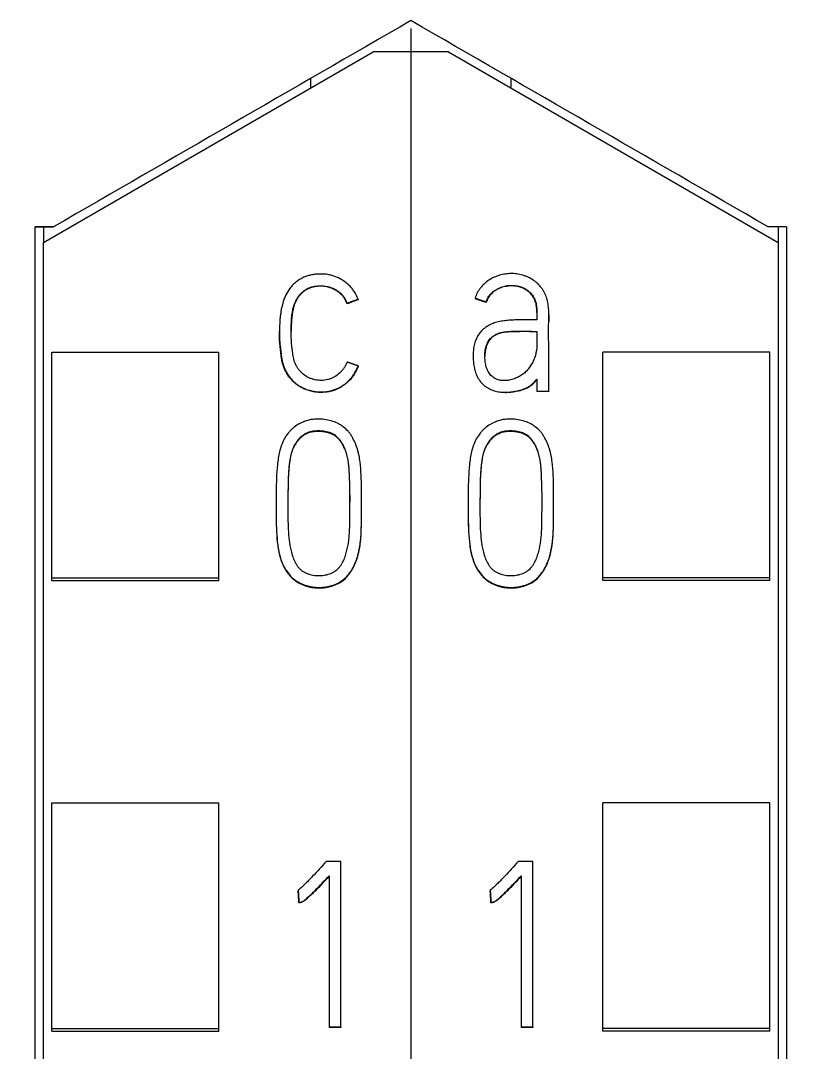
# Model space of a CAD drawing. Header units: millimetres. Extents: x 1359 to 3577, y 1333 to 3557.
# Drawn here: x 2710.9 to 2720.27, y 3029.26 to 3041.61 of the extents above; entities that cross this region are included whole.
import ezdxf

# ---------------------------------------------------------------- set-up
doc = ezdxf.new("R2010")
doc.units = ezdxf.units.MM
doc.layers.add('000-PI-Oprema', color=30, linetype='Continuous', lineweight=5)
doc.layers.add('002-PI-Kabelska kanalica', color=150, linetype='Continuous')
doc.styles.get("Standard").update_dxf_attribs({"font": 'arial.ttf'})
doc.dimstyles.new('ISO-25', dxfattribs={"dimtxt": 2.5, "dimasz": 2.5, "dimexe": 1.25, "dimexo": 0.625, "dimtad": 1, "dimtxsty": 'Standard', "dimcen": 2.5, "dimadec": 0, "dimazin": 0, "dimtfac": 1, "dimtmove": 0, "dimatfit": 3, "dimfxl": 1, "dimarcsym": 0})

# ---------------------------------------------------------------- blocks, each defined once
blk = doc.blocks.new('S7-1500 DI HF - 6ES7521-1BL00-0AB0')
at = {"layer": '000-PI-Oprema', "color": 0, "linetype": 'ByBlock', "lineweight": 0}
for p, q in [((0, 134.961), (0, 134.681)), ((34.8, 134.961), (34.8, 134.681)), ((0, 134.681), (0, 21.262)), ((0.45, 134.681), (0, 134.681)), ((0.45, 134.681), (4.4, 132.4)), ((30.4, 132.4), (34.35, 134.681)), ((34.8, 134.681), (34.35, 134.681)), ((34.8, 134.681), (34.8, 21.262)), ((1.2, 134.248), (1.2, 134.365)), ((33.6, 134.248), (33.6, 134.365)), ((4.5, 132.586), (4.278, 132.586)), ((4.5, 132.586), (4.278, 132.586)), ((4.4, 132.586), (4.4, 132.4)), ((30.3, 132.586), (30.522, 132.586)), ((30.522, 132.586), (30.3, 132.586)), ((30.4, 132.586), (30.4, 132.4)), ((4.4, 132.4), (4.4, 23.585)), ((30.4, 23.585), (30.4, 132.4)), ((0.768, 131.731), (0.768, 131.725)), ((0.901, 131.687), (0.901, 131.68)), ((34.037, 131.67), (34.037, 131.664)), ((34.168, 131.72), (34.168, 131.714)), ((1.652, 131.53), (1.652, 131.536)), ((1.508, 131.331), (1.508, 131.193)), ((33.227, 131.341), (33.227, 131.335)), ((0.745, 131.041), (0.745, 131.035)), ((2.3, 128.383), (2.3, 131.086)), ((4.3, 131.086), (2.3, 131.086)), ((4.3, 128.383), (4.3, 131.086)), ((30.5, 128.383), (30.5, 131.086)), ((30.5, 131.086), (32.5, 131.086)), ((32.5, 128.383), (32.5, 131.086)), ((34.168, 130.92), (34.168, 130.913)), ((1.508, 130.762), (1.508, 130.619)), ((1.508, 130.619), (1.508, 130.613)), ((1.508, 130.619), (1.65, 130.619)), ((1.65, 130.613), (1.508, 130.613)), ((1.65, 130.619), (1.65, 130.613)), ((0.685, 129.287), (0.685, 129.281)), ((33.185, 129.287), (33.185, 129.281)), ((1.709, 129.239), (1.709, 129.245)), ((34.209, 129.239), (34.209, 129.245)), ((2.3, 128.349), (2.3, 128.383)), ((4.3, 128.383), (2.3, 128.383)), ((4.3, 128.349), (2.3, 128.349)), ((4.3, 128.349), (4.3, 128.383)), ((30.5, 128.349), (30.5, 128.383)), ((30.5, 128.383), (32.5, 128.383)), ((30.5, 128.349), (32.5, 128.349)), ((32.5, 128.349), (32.5, 128.383)), ((2.3, 122.981), (2.3, 125.684)), ((4.3, 125.684), (2.3, 125.684)), ((4.3, 122.981), (4.3, 125.684)), ((30.5, 122.981), (30.5, 125.684)), ((30.5, 125.684), (32.5, 125.684)), ((32.5, 122.981), (32.5, 125.684)), ((1.461, 124.984), (1.286, 124.984)), ((1.461, 123.002), (1.461, 124.984)), ((33.961, 124.984), (33.786, 124.984)), ((33.961, 123.002), (33.961, 124.984)), ((1.322, 124.813), (1.322, 123.002)), ((33.822, 124.813), (33.822, 123.002)), ((0.95, 124.639), (0.95, 124.633)), ((33.45, 124.639), (33.45, 124.633)), ((0.959, 124.493), (0.959, 124.486)), ((33.459, 124.493), (33.459, 124.486)), ((1.322, 123.002), (1.461, 123.002)), ((1.322, 123.002), (1.322, 122.996)), ((1.461, 122.996), (1.322, 122.996)), ((1.461, 123.002), (1.461, 122.996)), ((33.822, 123.002), (33.961, 123.002)), ((33.822, 123.002), (33.822, 122.996)), ((33.961, 122.996), (33.822, 122.996)), ((33.961, 123.002), (33.961, 122.996)), ((2.3, 122.949), (2.3, 122.981)), ((4.3, 122.981), (2.3, 122.981)), ((4.3, 122.949), (2.3, 122.949)), ((4.3, 122.949), (4.3, 122.981)), ((30.5, 122.949), (30.5, 122.981)), ((30.5, 122.981), (32.5, 122.981)), ((30.5, 122.949), (32.5, 122.949)), ((32.5, 122.949), (32.5, 122.981))]:
    blk.add_line(p, q, dxfattribs=at)
for points in [[(4.278, 132.586), (2.852, 133.409), (1.426, 134.232), (0, 135.056)], [(34.8, 135.056), (33.374, 134.232), (31.948, 133.409), (30.522, 132.586)], [(1.652, 131.53), (1.652, 131.503), (1.651, 131.476), (1.65, 131.45)]]:
    blk.add_open_spline(points, degree=3, dxfattribs=at)
for points, knots in [([(4.5, 132.586), (4.5, 129.542), (4.5, 119.972), (4.5, 105.802), (4.5, 91.235), (4.5, 77.025), (4.5, 62.731), (4.5, 47.245), (4.5, 34.605), (4.5, 26.64), (4.5, 23.299)], [0, 0, 0, 0, 0.083934, 0.263736, 0.389889, 0.484142, 0.653794, 0.78188, 0.908517, 1, 1, 1, 1]), ([(30.3, 23.299), (30.3, 26.64), (30.3, 34.605), (30.3, 47.245), (30.3, 62.731), (30.3, 77.025), (30.3, 91.235), (30.3, 105.802), (30.3, 119.972), (30.3, 129.542), (30.3, 132.586)], [0, 0, 0, 0, 0.091483, 0.21812, 0.346206, 0.515858, 0.610111, 0.736264, 0.916066, 1, 1, 1, 1]), ([(1.65, 130.619), (1.65, 130.712), (1.65, 130.804), (1.65, 130.944), (1.65, 130.99), (1.65, 131.083), (1.65, 131.129), (1.65, 131.199), (1.65, 131.222), (1.649, 131.268), (1.649, 131.315), (1.649, 131.361), (1.649, 131.407), (1.65, 131.431), (1.651, 131.5), (1.653, 131.547), (1.649, 131.616), (1.647, 131.639), (1.639, 131.685), (1.634, 131.708), (1.62, 131.752), (1.611, 131.773), (1.596, 131.805), (1.59, 131.815), (1.578, 131.835), (1.571, 131.844), (1.551, 131.872), (1.535, 131.889), (1.51, 131.913), (1.501, 131.921), (1.483, 131.936), (1.473, 131.942), (1.444, 131.962), (1.424, 131.973), (1.392, 131.988), (1.381, 131.992), (1.359, 132), (1.348, 132.004), (1.315, 132.013), (1.292, 132.018), (1.257, 132.023), (1.245, 132.024), (1.222, 132.026), (1.21, 132.026), (1.176, 132.026), (1.152, 132.024), (1.118, 132.019), (1.106, 132.017), (1.083, 132.012), (1.072, 132.009), (1.016, 131.993), (0.974, 131.973), (0.915, 131.934), (0.897, 131.92), (0.863, 131.889), (0.847, 131.872), (0.826, 131.844), (0.819, 131.835), (0.806, 131.815), (0.789, 131.785), (0.775, 131.753), (0.768, 131.731)], [0, 0, 0, 0, 0.125, 0.125, 0.1875, 0.1875, 0.25, 0.25, 0.28125, 0.28125, 0.3125, 0.34375, 0.34375, 0.375, 0.375, 0.4375, 0.4375, 0.46875, 0.46875, 0.5, 0.5, 0.53125, 0.53125, 0.546875, 0.546875, 0.5625, 0.5625, 0.59375, 0.59375, 0.609375, 0.609375, 0.625, 0.625, 0.65625, 0.65625, 0.671875, 0.671875, 0.6875, 0.6875, 0.71875, 0.71875, 0.734375, 0.734375, 0.75, 0.75, 0.78125, 0.78125, 0.796875, 0.796875, 0.8125, 0.8125, 0.875, 0.875, 0.90625, 0.90625, 0.9375, 0.9375, 0.953125, 0.953125, 0.96875, 1, 1, 1, 1]), ([(34.168, 131.72), (34.156, 131.75), (34.141, 131.779), (34.115, 131.82), (34.105, 131.833), (34.09, 131.852), (34.085, 131.858), (34.074, 131.871), (34.068, 131.877), (34.039, 131.905), (34.014, 131.925), (33.973, 131.952), (33.958, 131.96), (33.929, 131.975), (33.914, 131.982), (33.884, 131.993), (33.869, 131.998), (33.837, 132.007), (33.821, 132.011), (33.773, 132.019), (33.74, 132.021), (33.691, 132.02), (33.675, 132.019), (33.642, 132.015), (33.626, 132.013), (33.594, 132.007), (33.579, 132.003), (33.548, 131.993), (33.532, 131.988), (33.502, 131.975), (33.488, 131.967), (33.46, 131.95), (33.446, 131.941), (33.42, 131.922), (33.408, 131.911), (33.39, 131.894), (33.385, 131.888), (33.373, 131.876), (33.368, 131.87), (33.342, 131.839), (33.324, 131.811), (33.302, 131.768), (33.295, 131.753), (33.282, 131.723), (33.277, 131.707), (33.262, 131.661), (33.254, 131.63), (33.245, 131.582), (33.243, 131.566), (33.238, 131.534), (33.236, 131.518), (33.231, 131.469), (33.229, 131.437), (33.228, 131.389), (33.227, 131.373), (33.227, 131.34), (33.227, 131.324), (33.227, 131.292), (33.227, 131.276), (33.227, 131.244), (33.228, 131.228), (33.23, 131.195), (33.232, 131.179), (33.235, 131.147), (33.238, 131.131), (33.242, 131.099), (33.243, 131.083), (33.246, 131.051), (33.248, 131.035), (33.253, 131.003), (33.256, 130.987), (33.263, 130.956), (33.267, 130.94), (33.278, 130.91), (33.284, 130.895), (33.297, 130.866), (33.305, 130.851), (33.322, 130.823), (33.331, 130.81), (33.35, 130.784), (33.36, 130.771), (33.376, 130.753), (33.382, 130.748), (33.393, 130.736), (33.399, 130.731), (33.418, 130.714), (33.43, 130.704), (33.47, 130.677), (33.498, 130.661), (33.543, 130.641), (33.559, 130.636), (33.59, 130.626), (33.605, 130.622), (33.637, 130.615), (33.653, 130.612), (33.677, 130.61), (33.686, 130.609), (33.702, 130.608), (33.71, 130.608), (33.751, 130.607), (33.783, 130.61), (33.823, 130.618), (33.831, 130.619), (33.847, 130.623), (33.855, 130.626), (33.878, 130.633), (33.893, 130.638), (33.938, 130.657), (33.966, 130.673), (34.007, 130.701), (34.02, 130.71), (34.044, 130.732), (34.068, 130.754), (34.089, 130.779), (34.108, 130.804), (34.117, 130.818), (34.143, 130.86), (34.157, 130.889), (34.168, 130.92)], [0, 0, 0, 0, 0.03125, 0.03125, 0.046875, 0.046875, 0.054687, 0.054687, 0.0625, 0.0625, 0.09375, 0.09375, 0.109375, 0.109375, 0.125, 0.125, 0.140625, 0.140625, 0.15625, 0.15625, 0.1875, 0.1875, 0.203125, 0.203125, 0.21875, 0.21875, 0.234375, 0.234375, 0.25, 0.25, 0.265625, 0.265625, 0.28125, 0.28125, 0.296875, 0.296875, 0.304687, 0.304687, 0.3125, 0.3125, 0.34375, 0.34375, 0.359375, 0.359375, 0.375, 0.375, 0.40625, 0.40625, 0.421875, 0.421875, 0.4375, 0.4375, 0.46875, 0.46875, 0.484375, 0.484375, 0.5, 0.5, 0.515625, 0.515625, 0.53125, 0.53125, 0.546875, 0.546875, 0.5625, 0.5625, 0.578125, 0.578125, 0.59375, 0.59375, 0.609375, 0.609375, 0.625, 0.625, 0.640625, 0.640625, 0.65625, 0.65625, 0.671875, 0.671875, 0.6875, 0.6875, 0.695313, 0.695313, 0.703125, 0.703125, 0.71875, 0.71875, 0.75, 0.75, 0.765625, 0.765625, 0.78125, 0.78125, 0.796875, 0.796875, 0.804688, 0.804688, 0.8125, 0.8125, 0.84375, 0.84375, 0.851563, 0.851563, 0.859375, 0.859375, 0.875, 0.875, 0.90625, 0.90625, 0.921875, 0.921875, 0.9375, 0.953125, 0.953125, 0.96875, 0.96875, 1, 1, 1, 1]), ([(0.901, 131.687), (0.907, 131.706), (0.916, 131.725), (0.931, 131.751), (0.937, 131.759), (0.95, 131.776), (0.956, 131.783), (0.978, 131.805), (0.994, 131.818), (1.029, 131.84), (1.047, 131.849), (1.084, 131.865), (1.104, 131.871), (1.144, 131.88), (1.164, 131.883), (1.195, 131.885), (1.205, 131.885), (1.226, 131.884), (1.236, 131.883), (1.267, 131.88), (1.287, 131.876), (1.316, 131.867), (1.325, 131.864), (1.344, 131.856), (1.354, 131.852), (1.381, 131.837), (1.398, 131.826), (1.421, 131.805), (1.428, 131.798), (1.442, 131.783), (1.455, 131.767), (1.466, 131.75), (1.476, 131.732), (1.48, 131.723), (1.492, 131.695), (1.498, 131.675), (1.503, 131.645), (1.505, 131.635), (1.507, 131.614), (1.507, 131.604), (1.508, 131.574), (1.508, 131.553), (1.508, 131.512), (1.508, 131.492), (1.508, 131.471)], [0, 0, 0, 0, 0.0625, 0.0625, 0.09375, 0.09375, 0.125, 0.125, 0.1875, 0.1875, 0.25, 0.25, 0.3125, 0.3125, 0.375, 0.375, 0.40625, 0.40625, 0.4375, 0.4375, 0.5, 0.5, 0.53125, 0.53125, 0.5625, 0.5625, 0.625, 0.625, 0.65625, 0.65625, 0.6875, 0.71875, 0.71875, 0.75, 0.75, 0.8125, 0.8125, 0.84375, 0.84375, 0.875, 0.875, 0.9375, 0.9375, 1, 1, 1, 1]), ([(1.508, 131.558), (1.508, 131.568), (1.508, 131.578), (1.508, 131.598), (1.507, 131.608), (1.505, 131.628), (1.503, 131.638), (1.498, 131.668), (1.492, 131.688), (1.481, 131.716), (1.476, 131.725), (1.466, 131.743), (1.455, 131.761), (1.442, 131.776), (1.429, 131.791), (1.421, 131.799), (1.398, 131.819), (1.382, 131.831), (1.355, 131.845), (1.345, 131.85), (1.326, 131.857), (1.307, 131.864), (1.287, 131.869), (1.267, 131.873), (1.257, 131.875), (1.226, 131.878), (1.205, 131.879), (1.175, 131.877), (1.165, 131.877), (1.144, 131.874), (1.134, 131.872), (1.104, 131.865), (1.085, 131.859), (1.056, 131.847), (1.047, 131.843), (1.029, 131.833), (1.02, 131.828), (0.994, 131.812), (0.978, 131.799), (0.956, 131.777), (0.949, 131.769), (0.937, 131.753), (0.926, 131.736), (0.916, 131.718), (0.908, 131.7), (0.904, 131.69), (0.901, 131.68)], [0, 0, 0, 0, 0.033132, 0.033132, 0.067663, 0.067663, 0.102194, 0.102194, 0.171256, 0.171256, 0.205787, 0.205787, 0.240318, 0.274849, 0.274849, 0.30938, 0.30938, 0.378442, 0.378442, 0.412973, 0.412973, 0.447504, 0.482035, 0.482035, 0.516566, 0.516566, 0.585628, 0.585628, 0.620159, 0.620159, 0.65469, 0.65469, 0.723752, 0.723752, 0.758283, 0.758283, 0.792814, 0.792814, 0.861876, 0.861876, 0.896407, 0.896407, 0.930938, 0.965469, 0.965469, 1, 1, 1, 1]), ([(34.035, 130.966), (34.026, 130.943), (34.016, 130.922), (33.997, 130.891), (33.99, 130.881), (33.974, 130.862), (33.966, 130.853), (33.941, 130.827), (33.922, 130.812), (33.891, 130.792), (33.88, 130.786), (33.859, 130.775), (33.848, 130.77), (33.825, 130.762), (33.814, 130.758), (33.79, 130.752), (33.778, 130.75), (33.742, 130.745), (33.717, 130.745), (33.681, 130.748), (33.669, 130.75), (33.645, 130.755), (33.633, 130.758), (33.61, 130.765), (33.599, 130.769), (33.576, 130.779), (33.565, 130.784), (33.534, 130.802), (33.514, 130.816), (33.487, 130.841), (33.479, 130.85), (33.463, 130.868), (33.455, 130.878), (33.441, 130.898), (33.435, 130.908), (33.423, 130.929), (33.418, 130.94), (33.404, 130.973), (33.397, 130.997), (33.39, 131.032), (33.388, 131.044), (33.385, 131.068), (33.384, 131.08), (33.381, 131.104), (33.38, 131.116), (33.377, 131.141), (33.375, 131.153), (33.372, 131.177), (33.371, 131.189), (33.37, 131.213), (33.369, 131.225), (33.368, 131.249), (33.367, 131.261), (33.366, 131.286), (33.366, 131.298), (33.366, 131.334), (33.366, 131.359), (33.367, 131.407), (33.368, 131.431), (33.371, 131.48), (33.373, 131.504), (33.379, 131.552), (33.383, 131.576), (33.393, 131.624), (33.4, 131.647), (33.414, 131.681), (33.419, 131.692), (33.429, 131.714), (33.441, 131.735), (33.455, 131.755), (33.47, 131.774), (33.478, 131.783), (33.504, 131.809), (33.523, 131.824), (33.549, 131.84), (33.555, 131.843), (33.566, 131.848), (33.571, 131.851), (33.588, 131.858), (33.6, 131.862), (33.623, 131.869), (33.635, 131.871), (33.66, 131.875), (33.672, 131.877), (33.709, 131.88), (33.733, 131.881), (33.769, 131.877), (33.782, 131.875), (33.806, 131.87), (33.818, 131.867), (33.841, 131.859), (33.852, 131.855), (33.875, 131.845), (33.886, 131.84), (33.907, 131.828), (33.918, 131.821), (33.938, 131.807), (33.948, 131.8), (33.966, 131.783), (33.974, 131.775), (33.99, 131.756), (33.998, 131.746), (34.018, 131.715), (34.028, 131.693), (34.037, 131.67)], [0, 0, 0, 0, 0.03125, 0.03125, 0.046875, 0.046875, 0.0625, 0.0625, 0.09375, 0.09375, 0.109375, 0.109375, 0.125, 0.125, 0.140625, 0.140625, 0.15625, 0.15625, 0.1875, 0.1875, 0.203125, 0.203125, 0.21875, 0.21875, 0.234375, 0.234375, 0.25, 0.25, 0.28125, 0.28125, 0.296875, 0.296875, 0.3125, 0.3125, 0.328125, 0.328125, 0.34375, 0.34375, 0.375, 0.375, 0.390625, 0.390625, 0.40625, 0.40625, 0.421875, 0.421875, 0.4375, 0.4375, 0.453125, 0.453125, 0.46875, 0.46875, 0.484375, 0.484375, 0.5, 0.5, 0.53125, 0.53125, 0.5625, 0.5625, 0.59375, 0.59375, 0.625, 0.625, 0.65625, 0.65625, 0.671875, 0.671875, 0.6875, 0.703125, 0.703125, 0.71875, 0.71875, 0.75, 0.75, 0.757812, 0.757812, 0.765625, 0.765625, 0.78125, 0.78125, 0.796875, 0.796875, 0.8125, 0.8125, 0.84375, 0.84375, 0.859375, 0.859375, 0.875, 0.875, 0.890625, 0.890625, 0.90625, 0.90625, 0.921875, 0.921875, 0.9375, 0.9375, 0.953125, 0.953125, 0.96875, 0.96875, 1, 1, 1, 1]), ([(34.037, 131.664), (34.029, 131.687), (34.018, 131.708), (33.998, 131.739), (33.991, 131.749), (33.975, 131.768), (33.967, 131.776), (33.94, 131.801), (33.92, 131.815), (33.877, 131.839), (33.855, 131.848), (33.82, 131.86), (33.808, 131.863), (33.785, 131.869), (33.772, 131.871), (33.748, 131.873), (33.736, 131.874), (33.711, 131.874), (33.699, 131.873), (33.675, 131.871), (33.663, 131.87), (33.638, 131.866), (33.626, 131.863), (33.603, 131.857), (33.591, 131.853), (33.569, 131.844), (33.558, 131.838), (33.526, 131.82), (33.507, 131.805), (33.481, 131.78), (33.472, 131.77), (33.457, 131.752), (33.45, 131.742), (33.437, 131.721), (33.431, 131.711), (33.42, 131.689), (33.415, 131.678), (33.401, 131.644), (33.394, 131.621), (33.383, 131.574), (33.38, 131.55), (33.374, 131.501), (33.372, 131.477), (33.368, 131.429), (33.367, 131.405), (33.366, 131.365), (33.366, 131.349), (33.366, 131.334)], [0, 0, 0, 0, 0.063877, 0.063877, 0.095816, 0.095816, 0.127755, 0.127755, 0.191632, 0.191632, 0.255509, 0.255509, 0.287448, 0.287448, 0.319387, 0.319387, 0.351325, 0.351325, 0.383264, 0.383264, 0.415203, 0.415203, 0.447141, 0.447141, 0.47908, 0.47908, 0.511019, 0.511019, 0.574896, 0.574896, 0.606835, 0.606835, 0.638774, 0.638774, 0.670712, 0.670712, 0.702651, 0.702651, 0.766528, 0.766528, 0.830406, 0.830406, 0.894283, 0.894283, 0.95816, 0.95816, 1, 1, 1, 1]), ([(1.508, 131.471), (1.464, 131.472), (1.42, 131.472), (1.354, 131.472), (1.332, 131.471), (1.288, 131.471), (1.244, 131.47), (1.2, 131.468), (1.156, 131.465), (1.134, 131.462), (1.09, 131.457), (1.068, 131.453), (1.036, 131.445), (1.026, 131.443), (1.004, 131.436), (0.994, 131.433), (0.963, 131.421), (0.943, 131.412), (0.906, 131.39), (0.888, 131.377), (0.854, 131.349), (0.839, 131.333), (0.812, 131.299), (0.801, 131.28), (0.781, 131.241), (0.773, 131.22), (0.76, 131.179), (0.755, 131.157), (0.75, 131.125), (0.749, 131.114), (0.747, 131.092), (0.744, 131.06), (0.744, 131.027), (0.747, 130.984), (0.749, 130.962), (0.753, 130.93), (0.755, 130.919), (0.759, 130.897), (0.761, 130.887), (0.769, 130.855), (0.776, 130.834), (0.789, 130.804), (0.794, 130.794), (0.804, 130.775), (0.81, 130.765), (0.828, 130.738), (0.841, 130.721), (0.864, 130.698), (0.872, 130.69), (0.889, 130.676), (0.898, 130.67), (0.926, 130.652), (0.945, 130.642), (0.976, 130.629), (0.986, 130.626), (1.008, 130.619), (1.018, 130.616), (1.05, 130.609), (1.072, 130.606), (1.116, 130.604), (1.138, 130.604), (1.182, 130.607), (1.204, 130.61), (1.247, 130.616), (1.269, 130.62), (1.301, 130.627), (1.312, 130.63), (1.333, 130.636), (1.343, 130.64), (1.374, 130.651), (1.394, 130.661), (1.422, 130.678), (1.431, 130.684), (1.448, 130.698), (1.456, 130.705), (1.48, 130.728), (1.495, 130.745), (1.508, 130.762)], [0, 0, 0, 0, 0.0625, 0.0625, 0.09375, 0.09375, 0.125, 0.15625, 0.15625, 0.1875, 0.1875, 0.21875, 0.21875, 0.234375, 0.234375, 0.25, 0.25, 0.28125, 0.28125, 0.3125, 0.3125, 0.34375, 0.34375, 0.375, 0.375, 0.40625, 0.40625, 0.4375, 0.4375, 0.453125, 0.453125, 0.46875, 0.5, 0.5, 0.53125, 0.53125, 0.546875, 0.546875, 0.5625, 0.5625, 0.59375, 0.59375, 0.609375, 0.609375, 0.625, 0.625, 0.65625, 0.65625, 0.671875, 0.671875, 0.6875, 0.6875, 0.71875, 0.71875, 0.734375, 0.734375, 0.75, 0.75, 0.78125, 0.78125, 0.8125, 0.8125, 0.84375, 0.84375, 0.875, 0.875, 0.890625, 0.890625, 0.90625, 0.90625, 0.9375, 0.9375, 0.953125, 0.953125, 0.96875, 0.96875, 1, 1, 1, 1]), ([(1.508, 131.193), (1.509, 131.153), (1.506, 131.114), (1.496, 131.067), (1.493, 131.057), (1.488, 131.038), (1.485, 131.029), (1.476, 131.001), (1.468, 130.983), (1.451, 130.948), (1.441, 130.931), (1.425, 130.907), (1.419, 130.899), (1.407, 130.883), (1.401, 130.876), (1.381, 130.854), (1.367, 130.841), (1.336, 130.816), (1.32, 130.806), (1.294, 130.791), (1.285, 130.786), (1.267, 130.778), (1.258, 130.774), (1.231, 130.763), (1.212, 130.757), (1.173, 130.748), (1.154, 130.745), (1.124, 130.743), (1.114, 130.743), (1.095, 130.744), (1.085, 130.744), (1.055, 130.749), (1.036, 130.755), (1.009, 130.768), (1.001, 130.773), (0.984, 130.784), (0.977, 130.79), (0.962, 130.803), (0.955, 130.81), (0.943, 130.825), (0.937, 130.834), (0.927, 130.85), (0.922, 130.859), (0.914, 130.877), (0.91, 130.886), (0.901, 130.914), (0.896, 130.933), (0.891, 130.962), (0.89, 130.972), (0.888, 130.991), (0.884, 131.04), (0.886, 131.089), (0.896, 131.137), (0.899, 131.147), (0.905, 131.165), (0.908, 131.175), (0.92, 131.202), (0.929, 131.22), (0.947, 131.243), (0.954, 131.251), (0.968, 131.265), (0.976, 131.271), (0.992, 131.283), (1, 131.288), (1.018, 131.297), (1.027, 131.301), (1.054, 131.313), (1.073, 131.318), (1.112, 131.327), (1.132, 131.329), (1.171, 131.333), (1.191, 131.334), (1.231, 131.335), (1.251, 131.335), (1.31, 131.336), (1.35, 131.337), (1.429, 131.336), (1.469, 131.334), (1.508, 131.331)], [0, 0, 0, 0, 0.0625, 0.0625, 0.078125, 0.078125, 0.09375, 0.09375, 0.125, 0.125, 0.15625, 0.15625, 0.171875, 0.171875, 0.1875, 0.1875, 0.21875, 0.21875, 0.25, 0.25, 0.265625, 0.265625, 0.28125, 0.28125, 0.3125, 0.3125, 0.34375, 0.34375, 0.359375, 0.359375, 0.375, 0.375, 0.40625, 0.40625, 0.421875, 0.421875, 0.4375, 0.4375, 0.453125, 0.453125, 0.46875, 0.46875, 0.484375, 0.484375, 0.5, 0.5, 0.53125, 0.53125, 0.546875, 0.546875, 0.5625, 0.625, 0.625, 0.640625, 0.640625, 0.65625, 0.65625, 0.6875, 0.6875, 0.703125, 0.703125, 0.71875, 0.71875, 0.734375, 0.734375, 0.75, 0.75, 0.78125, 0.78125, 0.8125, 0.8125, 0.84375, 0.84375, 0.875, 0.875, 0.9375, 0.9375, 1, 1, 1, 1]), ([(1.508, 131.325), (1.469, 131.327), (1.431, 131.329), (1.354, 131.331), (1.315, 131.33), (1.257, 131.329), (1.238, 131.329), (1.2, 131.328), (1.18, 131.327), (1.142, 131.324), (1.123, 131.322), (1.094, 131.317), (1.084, 131.315), (1.065, 131.31), (1.056, 131.307), (1.028, 131.296), (1.01, 131.288), (0.985, 131.272), (0.977, 131.266), (0.962, 131.253), (0.955, 131.246), (0.942, 131.23), (0.936, 131.222), (0.925, 131.205), (0.921, 131.197), (0.912, 131.179), (0.909, 131.17), (0.902, 131.151), (0.899, 131.141), (0.889, 131.1), (0.885, 131.068), (0.885, 131.035)], [0, 0, 0, 0, 0.14645, 0.14645, 0.292901, 0.292901, 0.366126, 0.366126, 0.439351, 0.439351, 0.512576, 0.512576, 0.549189, 0.549189, 0.585802, 0.585802, 0.659027, 0.659027, 0.695639, 0.695639, 0.732252, 0.732252, 0.768865, 0.768865, 0.805477, 0.805477, 0.84209, 0.84209, 0.878702, 0.878702, 1, 1, 1, 1]), ([(34.168, 130.913), (34.157, 130.883), (34.143, 130.854), (34.118, 130.812), (34.109, 130.799), (34.094, 130.78), (34.089, 130.773), (34.079, 130.761), (34.073, 130.755), (34.045, 130.725), (34.021, 130.704), (33.981, 130.677), (33.967, 130.668), (33.939, 130.652), (33.924, 130.645), (33.895, 130.632), (33.88, 130.627), (33.849, 130.617), (33.833, 130.614), (33.785, 130.604), (33.752, 130.601), (33.704, 130.602), (33.688, 130.603), (33.655, 130.606), (33.639, 130.609), (33.592, 130.618), (33.561, 130.628), (33.516, 130.647), (33.501, 130.654), (33.473, 130.67), (33.459, 130.678), (33.433, 130.697), (33.414, 130.711), (33.396, 130.728), (33.384, 130.739), (33.378, 130.745), (33.362, 130.763), (33.352, 130.775), (33.332, 130.801), (33.323, 130.815), (33.307, 130.842), (33.299, 130.857), (33.285, 130.886), (33.279, 130.901), (33.268, 130.931), (33.264, 130.947), (33.256, 130.978), (33.253, 130.994), (33.249, 131.026), (33.247, 131.042), (33.243, 131.074), (33.242, 131.09), (33.238, 131.122), (33.236, 131.138), (33.232, 131.17), (33.23, 131.187), (33.228, 131.219), (33.227, 131.235), (33.227, 131.267), (33.227, 131.283), (33.227, 131.311), (33.227, 131.323), (33.227, 131.335)], [0, 0, 0, 0, 0.061089, 0.061089, 0.091634, 0.091634, 0.106906, 0.106906, 0.122178, 0.122178, 0.183268, 0.183268, 0.213812, 0.213812, 0.244357, 0.244357, 0.274901, 0.274901, 0.305446, 0.305446, 0.366535, 0.366535, 0.39708, 0.39708, 0.427625, 0.427625, 0.488714, 0.488714, 0.519258, 0.519258, 0.549803, 0.549803, 0.580348, 0.59562, 0.59562, 0.610892, 0.610892, 0.641437, 0.641437, 0.671981, 0.671981, 0.702526, 0.702526, 0.733071, 0.733071, 0.763615, 0.763615, 0.79416, 0.79416, 0.824704, 0.824704, 0.855249, 0.855249, 0.885794, 0.885794, 0.916338, 0.916338, 0.946883, 0.946883, 0.977428, 0.977428, 1, 1, 1, 1]), ([(1.508, 130.756), (1.495, 130.739), (1.48, 130.722), (1.457, 130.7), (1.449, 130.692), (1.431, 130.679), (1.422, 130.672), (1.395, 130.655), (1.375, 130.645), (1.334, 130.63), (1.313, 130.624), (1.27, 130.614), (1.249, 130.61), (1.206, 130.604), (1.173, 130.6), (1.14, 130.598), (1.128, 130.598)], [0, 0, 0, 0, 0.15321, 0.15321, 0.229815, 0.229815, 0.306419, 0.306419, 0.459629, 0.459629, 0.612839, 0.612839, 0.766049, 0.766049, 0.919258, 1, 1, 1, 1]), ([(1.026, 130.255), (1.052, 130.264), (1.078, 130.271), (1.131, 130.281), (1.157, 130.283), (1.212, 130.284), (1.239, 130.282), (1.292, 130.275), (1.318, 130.269), (1.371, 130.254), (1.396, 130.245), (1.432, 130.227), (1.444, 130.221), (1.467, 130.207), (1.479, 130.2), (1.511, 130.175), (1.53, 130.157), (1.557, 130.126), (1.565, 130.116), (1.581, 130.094), (1.588, 130.083), (1.609, 130.048), (1.621, 130.024), (1.642, 129.976), (1.651, 129.95), (1.663, 129.912), (1.667, 129.899), (1.673, 129.873), (1.682, 129.834), (1.697, 129.743), (1.702, 129.664), (1.707, 129.558), (1.708, 129.506), (1.709, 129.4), (1.709, 129.347), (1.709, 129.241), (1.709, 129.136), (1.708, 129.03), (1.704, 128.925), (1.702, 128.872), (1.691, 128.767), (1.682, 128.715), (1.665, 128.65), (1.661, 128.637), (1.653, 128.611), (1.649, 128.598), (1.635, 128.561), (1.624, 128.536), (1.605, 128.5), (1.599, 128.488), (1.585, 128.465), (1.577, 128.454), (1.554, 128.421), (1.537, 128.401), (1.508, 128.373), (1.497, 128.364), (1.476, 128.348), (1.464, 128.34), (1.43, 128.319), (1.406, 128.307), (1.368, 128.293), (1.355, 128.289), (1.328, 128.281), (1.315, 128.278), (1.275, 128.271), (1.249, 128.268), (1.195, 128.266), (1.167, 128.267), (1.113, 128.273), (1.087, 128.278), (1.048, 128.288), (1.035, 128.292), (1.009, 128.302), (0.997, 128.307), (0.96, 128.324), (0.937, 128.338), (0.904, 128.362), (0.893, 128.37), (0.873, 128.388), (0.863, 128.398), (0.836, 128.428), (0.82, 128.45), (0.798, 128.484), (0.791, 128.496), (0.778, 128.519), (0.772, 128.531), (0.756, 128.568), (0.746, 128.593), (0.734, 128.632), (0.731, 128.645), (0.724, 128.671), (0.721, 128.684), (0.713, 128.723), (0.709, 128.75), (0.691, 128.882), (0.688, 128.989), (0.686, 129.149), (0.685, 129.202), (0.685, 129.309), (0.685, 129.362), (0.687, 129.469), (0.688, 129.522), (0.693, 129.629), (0.696, 129.682), (0.707, 129.787), (0.714, 129.84), (0.733, 129.918), (0.74, 129.944), (0.754, 129.983), (0.759, 129.996), (0.77, 130.02), (0.776, 130.033), (0.796, 130.068), (0.811, 130.091), (0.837, 130.123), (0.846, 130.133), (0.865, 130.153), (0.875, 130.162), (0.906, 130.189), (0.928, 130.205), (0.964, 130.226), (0.976, 130.233), (0.994, 130.242), (1.004, 130.246), (1.013, 130.25), (1.02, 130.252), (1.023, 130.254), (1.026, 130.255)], [0, 0, 0, 0, 0.015625, 0.015625, 0.03125, 0.03125, 0.046875, 0.046875, 0.0625, 0.0625, 0.078125, 0.078125, 0.085937, 0.085937, 0.09375, 0.09375, 0.109375, 0.109375, 0.117187, 0.117187, 0.125, 0.125, 0.140625, 0.140625, 0.15625, 0.15625, 0.164062, 0.164062, 0.171875, 0.1875, 0.21875, 0.21875, 0.25, 0.25, 0.28125, 0.28125, 0.3125, 0.34375, 0.34375, 0.375, 0.375, 0.40625, 0.40625, 0.414062, 0.414062, 0.421875, 0.421875, 0.4375, 0.4375, 0.445312, 0.445312, 0.453125, 0.453125, 0.46875, 0.46875, 0.476562, 0.476562, 0.484375, 0.484375, 0.5, 0.5, 0.507812, 0.507812, 0.515625, 0.515625, 0.53125, 0.53125, 0.546875, 0.546875, 0.5625, 0.5625, 0.570312, 0.570312, 0.578125, 0.578125, 0.59375, 0.59375, 0.601562, 0.601562, 0.609375, 0.609375, 0.625, 0.625, 0.632812, 0.632812, 0.640625, 0.640625, 0.65625, 0.65625, 0.664062, 0.664062, 0.671875, 0.671875, 0.6875, 0.6875, 0.75, 0.75, 0.78125, 0.78125, 0.8125, 0.8125, 0.84375, 0.84375, 0.875, 0.875, 0.90625, 0.90625, 0.921875, 0.921875, 0.929687, 0.929687, 0.9375, 0.9375, 0.953125, 0.953125, 0.960937, 0.960937, 0.96875, 0.96875, 0.984375, 0.984375, 0.992187, 0.992187, 0.996094, 0.998047, 0.998047, 1, 1, 1, 1]), ([(33.526, 130.255), (33.552, 130.264), (33.578, 130.271), (33.631, 130.281), (33.657, 130.283), (33.712, 130.284), (33.739, 130.282), (33.792, 130.275), (33.818, 130.269), (33.871, 130.254), (33.896, 130.245), (33.932, 130.227), (33.944, 130.221), (33.967, 130.207), (33.979, 130.2), (34.011, 130.175), (34.03, 130.157), (34.057, 130.126), (34.065, 130.116), (34.081, 130.094), (34.088, 130.083), (34.109, 130.048), (34.121, 130.024), (34.142, 129.976), (34.151, 129.95), (34.163, 129.912), (34.167, 129.899), (34.173, 129.873), (34.182, 129.834), (34.197, 129.743), (34.202, 129.664), (34.207, 129.558), (34.208, 129.506), (34.209, 129.4), (34.209, 129.347), (34.209, 129.241), (34.209, 129.136), (34.208, 129.03), (34.204, 128.925), (34.202, 128.872), (34.191, 128.767), (34.182, 128.715), (34.165, 128.65), (34.161, 128.637), (34.153, 128.611), (34.149, 128.598), (34.135, 128.561), (34.124, 128.536), (34.105, 128.5), (34.099, 128.488), (34.085, 128.465), (34.077, 128.454), (34.054, 128.421), (34.037, 128.401), (34.008, 128.373), (33.997, 128.364), (33.976, 128.348), (33.964, 128.34), (33.93, 128.319), (33.906, 128.307), (33.868, 128.293), (33.855, 128.289), (33.828, 128.281), (33.815, 128.278), (33.775, 128.271), (33.749, 128.268), (33.695, 128.266), (33.667, 128.267), (33.613, 128.273), (33.587, 128.278), (33.548, 128.288), (33.535, 128.292), (33.509, 128.302), (33.497, 128.307), (33.46, 128.324), (33.437, 128.338), (33.404, 128.362), (33.393, 128.37), (33.373, 128.388), (33.363, 128.398), (33.336, 128.428), (33.32, 128.45), (33.298, 128.484), (33.291, 128.496), (33.278, 128.519), (33.272, 128.531), (33.256, 128.568), (33.246, 128.593), (33.234, 128.632), (33.231, 128.645), (33.224, 128.671), (33.221, 128.684), (33.213, 128.723), (33.209, 128.75), (33.191, 128.882), (33.188, 128.989), (33.186, 129.149), (33.185, 129.202), (33.185, 129.309), (33.185, 129.362), (33.187, 129.469), (33.188, 129.522), (33.193, 129.629), (33.196, 129.682), (33.207, 129.787), (33.214, 129.84), (33.233, 129.918), (33.24, 129.944), (33.254, 129.983), (33.259, 129.996), (33.27, 130.02), (33.276, 130.033), (33.296, 130.068), (33.311, 130.091), (33.337, 130.123), (33.346, 130.133), (33.365, 130.153), (33.375, 130.162), (33.406, 130.189), (33.428, 130.205), (33.464, 130.226), (33.476, 130.233), (33.494, 130.242), (33.504, 130.246), (33.513, 130.25), (33.52, 130.252), (33.523, 130.254), (33.526, 130.255)], [0, 0, 0, 0, 0.015625, 0.015625, 0.03125, 0.03125, 0.046875, 0.046875, 0.0625, 0.0625, 0.078125, 0.078125, 0.085938, 0.085938, 0.09375, 0.09375, 0.109375, 0.109375, 0.117188, 0.117188, 0.125, 0.125, 0.140625, 0.140625, 0.15625, 0.15625, 0.164063, 0.164063, 0.171875, 0.1875, 0.21875, 0.21875, 0.25, 0.25, 0.28125, 0.28125, 0.3125, 0.34375, 0.34375, 0.375, 0.375, 0.40625, 0.40625, 0.414063, 0.414063, 0.421875, 0.421875, 0.4375, 0.4375, 0.445313, 0.445313, 0.453125, 0.453125, 0.46875, 0.46875, 0.476563, 0.476563, 0.484375, 0.484375, 0.5, 0.5, 0.507813, 0.507813, 0.515625, 0.515625, 0.53125, 0.53125, 0.546875, 0.546875, 0.5625, 0.5625, 0.570313, 0.570313, 0.578125, 0.578125, 0.59375, 0.59375, 0.601563, 0.601563, 0.609375, 0.609375, 0.625, 0.625, 0.632813, 0.632813, 0.640625, 0.640625, 0.65625, 0.65625, 0.664063, 0.664063, 0.671875, 0.671875, 0.6875, 0.6875, 0.75, 0.75, 0.78125, 0.78125, 0.8125, 0.8125, 0.84375, 0.84375, 0.875, 0.875, 0.90625, 0.90625, 0.921875, 0.921875, 0.929688, 0.929688, 0.9375, 0.9375, 0.953125, 0.953125, 0.960938, 0.960938, 0.96875, 0.96875, 0.984375, 0.984375, 0.992188, 0.992188, 0.996094, 0.998047, 0.998047, 1, 1, 1, 1]), ([(1.369, 130.103), (1.389, 130.092), (1.407, 130.078), (1.439, 130.047), (1.453, 130.029), (1.478, 129.992), (1.489, 129.973), (1.508, 129.933), (1.517, 129.912), (1.538, 129.848), (1.547, 129.805), (1.555, 129.739), (1.557, 129.717), (1.561, 129.672), (1.562, 129.65), (1.567, 129.539), (1.57, 129.45), (1.571, 129.272), (1.57, 129.183), (1.569, 129.049), (1.568, 128.982), (1.564, 128.916), (1.561, 128.871), (1.558, 128.849), (1.55, 128.783), (1.542, 128.739), (1.525, 128.675), (1.519, 128.653), (1.504, 128.611), (1.495, 128.591), (1.48, 128.561), (1.474, 128.551), (1.462, 128.532), (1.456, 128.523), (1.435, 128.497), (1.419, 128.481), (1.392, 128.461), (1.382, 128.455), (1.363, 128.444), (1.353, 128.439), (1.332, 128.43), (1.321, 128.427), (1.3, 128.42), (1.289, 128.417), (1.256, 128.411), (1.234, 128.408), (1.2, 128.407), (1.189, 128.407), (1.166, 128.408), (1.155, 128.409), (1.122, 128.414), (1.1, 128.418), (1.068, 128.429), (1.057, 128.433), (1.037, 128.442), (1.017, 128.452), (0.998, 128.464), (0.98, 128.478), (0.972, 128.486), (0.957, 128.502), (0.949, 128.51), (0.936, 128.528), (0.93, 128.538), (0.913, 128.567), (0.903, 128.587), (0.886, 128.628), (0.879, 128.649), (0.867, 128.692), (0.862, 128.714), (0.853, 128.757), (0.842, 128.822), (0.836, 128.887), (0.828, 129.019), (0.827, 129.106), (0.827, 129.238), (0.827, 129.282), (0.828, 129.37), (0.828, 129.414), (0.829, 129.502), (0.83, 129.546), (0.834, 129.634), (0.837, 129.677), (0.845, 129.765), (0.851, 129.808), (0.864, 129.862), (0.867, 129.873), (0.873, 129.894), (0.877, 129.904), (0.888, 129.935), (0.897, 129.955), (0.919, 129.993), (0.931, 130.012), (0.959, 130.046), (0.974, 130.061), (1, 130.083), (1.009, 130.089), (1.027, 130.102), (1.037, 130.107), (1.057, 130.117), (1.067, 130.121), (1.088, 130.128), (1.099, 130.131), (1.131, 130.138), (1.153, 130.14), (1.187, 130.141), (1.198, 130.141), (1.22, 130.14), (1.231, 130.139), (1.264, 130.136), (1.286, 130.132), (1.318, 130.124), (1.329, 130.12), (1.344, 130.115), (1.352, 130.111), (1.359, 130.108), (1.364, 130.105), (1.367, 130.104), (1.369, 130.103)], [0, 0, 0, 0, 0.015625, 0.015625, 0.03125, 0.03125, 0.046875, 0.046875, 0.0625, 0.0625, 0.09375, 0.09375, 0.109375, 0.109375, 0.125, 0.125, 0.1875, 0.1875, 0.25, 0.25, 0.28125, 0.296875, 0.296875, 0.3125, 0.3125, 0.34375, 0.34375, 0.359375, 0.359375, 0.375, 0.375, 0.382813, 0.382813, 0.390625, 0.390625, 0.40625, 0.40625, 0.414063, 0.414063, 0.421875, 0.421875, 0.429688, 0.429688, 0.4375, 0.4375, 0.453125, 0.453125, 0.460938, 0.460938, 0.46875, 0.46875, 0.484375, 0.484375, 0.492188, 0.492188, 0.5, 0.507813, 0.507813, 0.515625, 0.515625, 0.523438, 0.523438, 0.53125, 0.53125, 0.546875, 0.546875, 0.5625, 0.5625, 0.578125, 0.578125, 0.59375, 0.625, 0.625, 0.6875, 0.6875, 0.71875, 0.71875, 0.75, 0.75, 0.78125, 0.78125, 0.8125, 0.8125, 0.84375, 0.84375, 0.851563, 0.851563, 0.859375, 0.859375, 0.875, 0.875, 0.890625, 0.890625, 0.90625, 0.90625, 0.914063, 0.914063, 0.921875, 0.921875, 0.929688, 0.929688, 0.9375, 0.9375, 0.953125, 0.953125, 0.960938, 0.960938, 0.96875, 0.96875, 0.984375, 0.984375, 0.992188, 0.992188, 0.996094, 0.998047, 0.998047, 1, 1, 1, 1]), ([(1.369, 130.096), (1.349, 130.107), (1.329, 130.115), (1.296, 130.123), (1.285, 130.125), (1.263, 130.129), (1.252, 130.131), (1.219, 130.134), (1.196, 130.135), (1.152, 130.134), (1.13, 130.131), (1.097, 130.124), (1.086, 130.121), (1.065, 130.114), (1.054, 130.109), (1.034, 130.099), (1.025, 130.094), (1.006, 130.081), (0.997, 130.074), (0.98, 130.06), (0.972, 130.052), (0.956, 130.036), (0.949, 130.027), (0.928, 130.001), (0.916, 129.982), (0.9, 129.953), (0.895, 129.943), (0.886, 129.922), (0.882, 129.912), (0.87, 129.88), (0.864, 129.859), (0.85, 129.794), (0.844, 129.75), (0.836, 129.662), (0.833, 129.618), (0.83, 129.529), (0.829, 129.485), (0.828, 129.396), (0.828, 129.352), (0.827, 129.269), (0.827, 129.23), (0.827, 129.191)], [0, 0, 0, 0, 0.050638, 0.050638, 0.075957, 0.075957, 0.101276, 0.101276, 0.151914, 0.151914, 0.202552, 0.202552, 0.227871, 0.227871, 0.25319, 0.25319, 0.278509, 0.278509, 0.303828, 0.303828, 0.329147, 0.329147, 0.354466, 0.354466, 0.405104, 0.405104, 0.430423, 0.430423, 0.455742, 0.455742, 0.50638, 0.50638, 0.607656, 0.607656, 0.708933, 0.708933, 0.810209, 0.810209, 0.911485, 0.911485, 1, 1, 1, 1]), ([(1.571, 129.287), (1.571, 129.312), (1.571, 129.337), (1.57, 129.45), (1.567, 129.539), (1.561, 129.671), (1.558, 129.715), (1.546, 129.803), (1.537, 129.846), (1.516, 129.908), (1.508, 129.928), (1.494, 129.958), (1.488, 129.968), (1.477, 129.987), (1.466, 130.006), (1.452, 130.023), (1.438, 130.04), (1.431, 130.049), (1.415, 130.064), (1.406, 130.072), (1.393, 130.082), (1.388, 130.085), (1.379, 130.091), (1.374, 130.094), (1.369, 130.096)], [0, 0, 0, 0, 0.086827, 0.086827, 0.391218, 0.391218, 0.543414, 0.543414, 0.695609, 0.695609, 0.771707, 0.771707, 0.809756, 0.809756, 0.847805, 0.885853, 0.885853, 0.923902, 0.923902, 0.961951, 0.961951, 0.980976, 0.980976, 1, 1, 1, 1]), ([(33.869, 130.103), (33.889, 130.092), (33.907, 130.078), (33.939, 130.047), (33.953, 130.029), (33.978, 129.992), (33.989, 129.973), (34.008, 129.933), (34.017, 129.912), (34.038, 129.848), (34.047, 129.805), (34.055, 129.739), (34.057, 129.717), (34.061, 129.672), (34.062, 129.65), (34.067, 129.539), (34.07, 129.45), (34.071, 129.272), (34.07, 129.183), (34.069, 129.049), (34.068, 128.982), (34.064, 128.916), (34.061, 128.871), (34.058, 128.849), (34.05, 128.783), (34.042, 128.739), (34.025, 128.675), (34.019, 128.653), (34.004, 128.611), (33.995, 128.591), (33.98, 128.561), (33.974, 128.551), (33.962, 128.532), (33.956, 128.523), (33.935, 128.497), (33.919, 128.481), (33.892, 128.461), (33.882, 128.455), (33.863, 128.444), (33.853, 128.439), (33.832, 128.43), (33.821, 128.427), (33.8, 128.42), (33.789, 128.417), (33.756, 128.411), (33.734, 128.408), (33.7, 128.407), (33.689, 128.407), (33.666, 128.408), (33.655, 128.409), (33.622, 128.414), (33.6, 128.418), (33.568, 128.429), (33.557, 128.433), (33.537, 128.442), (33.517, 128.452), (33.498, 128.464), (33.48, 128.478), (33.472, 128.486), (33.457, 128.502), (33.449, 128.51), (33.436, 128.528), (33.43, 128.538), (33.413, 128.567), (33.403, 128.587), (33.386, 128.628), (33.379, 128.649), (33.367, 128.692), (33.362, 128.714), (33.353, 128.757), (33.342, 128.822), (33.336, 128.887), (33.328, 129.019), (33.327, 129.106), (33.327, 129.238), (33.327, 129.282), (33.328, 129.37), (33.328, 129.414), (33.329, 129.502), (33.33, 129.546), (33.334, 129.634), (33.337, 129.677), (33.345, 129.765), (33.351, 129.808), (33.364, 129.862), (33.367, 129.873), (33.373, 129.894), (33.377, 129.904), (33.388, 129.935), (33.397, 129.955), (33.419, 129.993), (33.431, 130.012), (33.459, 130.046), (33.474, 130.061), (33.5, 130.083), (33.509, 130.089), (33.527, 130.102), (33.537, 130.107), (33.557, 130.117), (33.567, 130.121), (33.588, 130.128), (33.599, 130.131), (33.631, 130.138), (33.653, 130.14), (33.687, 130.141), (33.698, 130.141), (33.72, 130.14), (33.731, 130.139), (33.764, 130.136), (33.786, 130.132), (33.818, 130.124), (33.829, 130.12), (33.844, 130.115), (33.852, 130.111), (33.859, 130.108), (33.864, 130.105), (33.867, 130.104), (33.869, 130.103)], [0, 0, 0, 0, 0.015625, 0.015625, 0.03125, 0.03125, 0.046875, 0.046875, 0.0625, 0.0625, 0.09375, 0.09375, 0.109375, 0.109375, 0.125, 0.125, 0.1875, 0.1875, 0.25, 0.25, 0.28125, 0.296875, 0.296875, 0.3125, 0.3125, 0.34375, 0.34375, 0.359375, 0.359375, 0.375, 0.375, 0.382813, 0.382813, 0.390625, 0.390625, 0.40625, 0.40625, 0.414063, 0.414063, 0.421875, 0.421875, 0.429688, 0.429688, 0.4375, 0.4375, 0.453125, 0.453125, 0.460938, 0.460938, 0.46875, 0.46875, 0.484375, 0.484375, 0.492188, 0.492188, 0.5, 0.507813, 0.507813, 0.515625, 0.515625, 0.523438, 0.523438, 0.53125, 0.53125, 0.546875, 0.546875, 0.5625, 0.5625, 0.578125, 0.578125, 0.59375, 0.625, 0.625, 0.6875, 0.6875, 0.71875, 0.71875, 0.75, 0.75, 0.78125, 0.78125, 0.8125, 0.8125, 0.84375, 0.84375, 0.851562, 0.851562, 0.859375, 0.859375, 0.875, 0.875, 0.890625, 0.890625, 0.90625, 0.90625, 0.914062, 0.914062, 0.921875, 0.921875, 0.929687, 0.929687, 0.9375, 0.9375, 0.953125, 0.953125, 0.960937, 0.960937, 0.96875, 0.96875, 0.984375, 0.984375, 0.992187, 0.992187, 0.996094, 0.998047, 0.998047, 1, 1, 1, 1]), ([(33.869, 130.096), (33.849, 130.107), (33.829, 130.115), (33.796, 130.123), (33.785, 130.125), (33.763, 130.129), (33.752, 130.131), (33.719, 130.134), (33.696, 130.135), (33.652, 130.134), (33.63, 130.131), (33.597, 130.124), (33.586, 130.121), (33.565, 130.114), (33.554, 130.109), (33.534, 130.099), (33.525, 130.094), (33.506, 130.081), (33.497, 130.074), (33.48, 130.06), (33.472, 130.052), (33.456, 130.036), (33.449, 130.027), (33.428, 130.001), (33.416, 129.982), (33.4, 129.953), (33.395, 129.943), (33.386, 129.922), (33.382, 129.912), (33.37, 129.88), (33.364, 129.859), (33.35, 129.794), (33.344, 129.75), (33.336, 129.662), (33.333, 129.618), (33.33, 129.529), (33.329, 129.485), (33.328, 129.396), (33.328, 129.352), (33.327, 129.269), (33.327, 129.23), (33.327, 129.191)], [0, 0, 0, 0, 0.050638, 0.050638, 0.075957, 0.075957, 0.101276, 0.101276, 0.151914, 0.151914, 0.202552, 0.202552, 0.227871, 0.227871, 0.25319, 0.25319, 0.278509, 0.278509, 0.303828, 0.303828, 0.329147, 0.329147, 0.354466, 0.354466, 0.405104, 0.405104, 0.430423, 0.430423, 0.455742, 0.455742, 0.50638, 0.50638, 0.607656, 0.607656, 0.708933, 0.708933, 0.810209, 0.810209, 0.911485, 0.911485, 1, 1, 1, 1]), ([(34.071, 129.287), (34.071, 129.312), (34.071, 129.337), (34.07, 129.45), (34.067, 129.539), (34.061, 129.671), (34.058, 129.715), (34.046, 129.803), (34.037, 129.846), (34.016, 129.908), (34.008, 129.928), (33.994, 129.958), (33.988, 129.968), (33.977, 129.987), (33.966, 130.006), (33.952, 130.023), (33.938, 130.04), (33.931, 130.049), (33.915, 130.064), (33.906, 130.072), (33.893, 130.082), (33.888, 130.085), (33.879, 130.091), (33.874, 130.094), (33.869, 130.096)], [0, 0, 0, 0, 0.086827, 0.086827, 0.391218, 0.391218, 0.543414, 0.543414, 0.695609, 0.695609, 0.771707, 0.771707, 0.809756, 0.809756, 0.847805, 0.885853, 0.885853, 0.923902, 0.923902, 0.961951, 0.961951, 0.980976, 0.980976, 1, 1, 1, 1]), ([(0.685, 129.281), (0.685, 129.218), (0.686, 129.155), (0.687, 129.039), (0.688, 128.986), (0.693, 128.879), (0.698, 128.825), (0.712, 128.719), (0.722, 128.666), (0.742, 128.602), (0.746, 128.589), (0.755, 128.564), (0.76, 128.552), (0.777, 128.515), (0.789, 128.492), (0.81, 128.458), (0.818, 128.447), (0.834, 128.426), (0.843, 128.415), (0.869, 128.385), (0.889, 128.367), (0.921, 128.342), (0.932, 128.335), (0.956, 128.321), (0.968, 128.314), (1.004, 128.297), (1.029, 128.288), (1.068, 128.277), (1.081, 128.273), (1.108, 128.268), (1.121, 128.266), (1.161, 128.261), (1.188, 128.26), (1.229, 128.261), (1.243, 128.262), (1.269, 128.264), (1.283, 128.266), (1.322, 128.273), (1.348, 128.28), (1.386, 128.294), (1.399, 128.299), (1.423, 128.31), (1.435, 128.316), (1.47, 128.337), (1.492, 128.353), (1.522, 128.38), (1.531, 128.39), (1.549, 128.41), (1.566, 128.431), (1.581, 128.453), (1.595, 128.476), (1.602, 128.488), (1.621, 128.524), (1.632, 128.548), (1.651, 128.598), (1.659, 128.623), (1.673, 128.675), (1.679, 128.701), (1.689, 128.754), (1.693, 128.78), (1.702, 128.86), (1.704, 128.913), (1.708, 129.019), (1.708, 129.072), (1.709, 129.163), (1.709, 129.201), (1.709, 129.239)], [0, 0, 0, 0, 0.073866, 0.073866, 0.136839, 0.136839, 0.199811, 0.199811, 0.262783, 0.262783, 0.278526, 0.278526, 0.29427, 0.29427, 0.325756, 0.325756, 0.341499, 0.341499, 0.357242, 0.357242, 0.388728, 0.388728, 0.404471, 0.404471, 0.420214, 0.420214, 0.4517, 0.4517, 0.467443, 0.467443, 0.483186, 0.483186, 0.514673, 0.514673, 0.530416, 0.530416, 0.546159, 0.546159, 0.577645, 0.577645, 0.593388, 0.593388, 0.609131, 0.609131, 0.640617, 0.640617, 0.65636, 0.65636, 0.672103, 0.687846, 0.687846, 0.703589, 0.703589, 0.735076, 0.735076, 0.766562, 0.766562, 0.798048, 0.798048, 0.829534, 0.829534, 0.892506, 0.892506, 0.955479, 0.955479, 1, 1, 1, 1]), ([(33.185, 129.281), (33.185, 129.218), (33.186, 129.155), (33.187, 129.039), (33.188, 128.986), (33.193, 128.879), (33.198, 128.825), (33.212, 128.719), (33.222, 128.666), (33.242, 128.602), (33.246, 128.589), (33.255, 128.564), (33.26, 128.552), (33.277, 128.515), (33.289, 128.492), (33.31, 128.458), (33.318, 128.447), (33.334, 128.426), (33.343, 128.415), (33.369, 128.385), (33.389, 128.367), (33.421, 128.342), (33.432, 128.335), (33.456, 128.321), (33.468, 128.314), (33.504, 128.297), (33.529, 128.288), (33.568, 128.277), (33.581, 128.273), (33.608, 128.268), (33.621, 128.266), (33.661, 128.261), (33.688, 128.26), (33.729, 128.261), (33.743, 128.262), (33.769, 128.264), (33.783, 128.266), (33.822, 128.273), (33.848, 128.28), (33.886, 128.294), (33.899, 128.299), (33.923, 128.31), (33.935, 128.316), (33.97, 128.337), (33.992, 128.353), (34.022, 128.38), (34.031, 128.39), (34.049, 128.41), (34.066, 128.431), (34.081, 128.453), (34.095, 128.476), (34.102, 128.488), (34.121, 128.524), (34.132, 128.548), (34.151, 128.598), (34.159, 128.623), (34.173, 128.675), (34.179, 128.701), (34.189, 128.754), (34.193, 128.78), (34.202, 128.86), (34.204, 128.913), (34.208, 129.019), (34.208, 129.072), (34.209, 129.163), (34.209, 129.201), (34.209, 129.239)], [0, 0, 0, 0, 0.073866, 0.073866, 0.136839, 0.136839, 0.199811, 0.199811, 0.262783, 0.262783, 0.278526, 0.278526, 0.29427, 0.29427, 0.325756, 0.325756, 0.341499, 0.341499, 0.357242, 0.357242, 0.388728, 0.388728, 0.404471, 0.404471, 0.420214, 0.420214, 0.4517, 0.4517, 0.467443, 0.467443, 0.483186, 0.483186, 0.514673, 0.514673, 0.530416, 0.530416, 0.546159, 0.546159, 0.577645, 0.577645, 0.593388, 0.593388, 0.609131, 0.609131, 0.640617, 0.640617, 0.65636, 0.65636, 0.672103, 0.687846, 0.687846, 0.703589, 0.703589, 0.735076, 0.735076, 0.766562, 0.766562, 0.798048, 0.798048, 0.829534, 0.829534, 0.892506, 0.892506, 0.955479, 0.955479, 1, 1, 1, 1]), ([(1.286, 124.984), (1.26, 124.954), (1.233, 124.924), (1.178, 124.865), (1.151, 124.836), (1.11, 124.792), (1.096, 124.777), (1.068, 124.748), (1.054, 124.734), (1.025, 124.706), (1.011, 124.692), (0.981, 124.665), (0.966, 124.652), (0.95, 124.639)], [0, 0, 0, 0, 0.25, 0.25, 0.5, 0.5, 0.625, 0.625, 0.75, 0.75, 0.875, 0.875, 1, 1, 1, 1]), ([(33.786, 124.984), (33.76, 124.954), (33.733, 124.924), (33.678, 124.865), (33.651, 124.836), (33.61, 124.792), (33.596, 124.777), (33.568, 124.748), (33.554, 124.734), (33.525, 124.706), (33.511, 124.692), (33.481, 124.665), (33.466, 124.652), (33.45, 124.639)], [0, 0, 0, 0, 0.25, 0.25, 0.5, 0.5, 0.625, 0.625, 0.75, 0.75, 0.875, 0.875, 1, 1, 1, 1]), ([(0.959, 124.493), (0.964, 124.493), (0.969, 124.493), (0.979, 124.496), (0.984, 124.497), (0.994, 124.5), (0.999, 124.503), (1.008, 124.508), (1.012, 124.51), (1.024, 124.519), (1.033, 124.525), (1.049, 124.538), (1.056, 124.545), (1.079, 124.565), (1.094, 124.579), (1.124, 124.607), (1.138, 124.621), (1.182, 124.665), (1.21, 124.694), (1.266, 124.753), (1.294, 124.783), (1.322, 124.813)], [0, 0, 0, 0, 0.03125, 0.03125, 0.0625, 0.0625, 0.09375, 0.09375, 0.125, 0.125, 0.1875, 0.1875, 0.25, 0.25, 0.375, 0.375, 0.5, 0.5, 0.75, 0.75, 1, 1, 1, 1]), ([(1.322, 124.807), (1.294, 124.777), (1.266, 124.747), (1.21, 124.688), (1.182, 124.658), (1.138, 124.615), (1.124, 124.601), (1.094, 124.573), (1.079, 124.559), (1.056, 124.538), (1.048, 124.532), (1.032, 124.519), (1.024, 124.513), (1.012, 124.504), (1.007, 124.501), (0.999, 124.496), (0.994, 124.494), (0.984, 124.491), (0.979, 124.489), (0.969, 124.487), (0.964, 124.486), (0.959, 124.486)], [0, 0, 0, 0, 0.25, 0.25, 0.5, 0.5, 0.625, 0.625, 0.75, 0.75, 0.8125, 0.8125, 0.875, 0.875, 0.90625, 0.90625, 0.9375, 0.9375, 0.96875, 0.96875, 1, 1, 1, 1]), ([(33.459, 124.493), (33.464, 124.493), (33.469, 124.493), (33.479, 124.496), (33.484, 124.497), (33.494, 124.5), (33.499, 124.503), (33.508, 124.508), (33.512, 124.51), (33.524, 124.519), (33.533, 124.525), (33.549, 124.538), (33.556, 124.545), (33.579, 124.565), (33.594, 124.579), (33.624, 124.607), (33.638, 124.621), (33.682, 124.665), (33.71, 124.694), (33.766, 124.753), (33.794, 124.783), (33.822, 124.813)], [0, 0, 0, 0, 0.03125, 0.03125, 0.0625, 0.0625, 0.09375, 0.09375, 0.125, 0.125, 0.1875, 0.1875, 0.25, 0.25, 0.375, 0.375, 0.5, 0.5, 0.75, 0.75, 1, 1, 1, 1]), ([(33.822, 124.807), (33.794, 124.777), (33.766, 124.747), (33.71, 124.688), (33.682, 124.658), (33.638, 124.615), (33.624, 124.601), (33.594, 124.573), (33.579, 124.559), (33.556, 124.538), (33.548, 124.532), (33.532, 124.519), (33.524, 124.513), (33.512, 124.504), (33.507, 124.501), (33.499, 124.496), (33.494, 124.494), (33.484, 124.491), (33.479, 124.489), (33.469, 124.487), (33.464, 124.486), (33.459, 124.486)], [0, 0, 0, 0, 0.25, 0.25, 0.5, 0.5, 0.625, 0.625, 0.75, 0.75, 0.8125, 0.8125, 0.875, 0.875, 0.90625, 0.90625, 0.9375, 0.9375, 0.96875, 0.96875, 1, 1, 1, 1])]:
    blk.add_open_spline(points, degree=3, knots=knots, dxfattribs=at)
for points, weights in [([(0.768, 131.731), (0.834, 131.709), (0.901, 131.687)], [0.499999970269, 0.500000029731, 0.499999970269]), ([(0.901, 131.68), (0.834, 131.703), (0.768, 131.725)], [0.499999611809, 0.500000388191, 0.499999611809]), ([(34.037, 131.67), (34.102, 131.695), (34.168, 131.72)], [0.49999959943, 0.50000040057, 0.49999959943]), ([(34.168, 131.714), (34.102, 131.689), (34.037, 131.664)], [0.499999874765, 0.500000125235, 0.499999874765]), ([(34.168, 130.92), (34.101, 130.943), (34.035, 130.966)], [0.500000131232, 0.499999868768, 0.500000131232]), ([(0.95, 124.639), (0.955, 124.566), (0.959, 124.493)], [0.500000022096, 0.499999977904, 0.500000022096]), ([(0.959, 124.486), (0.955, 124.56), (0.95, 124.633)], [0.499999993416, 0.500000006584, 0.499999993416]), ([(33.45, 124.639), (33.455, 124.566), (33.459, 124.493)], [0.499999997999, 0.500000002001, 0.499999997999]), ([(33.459, 124.486), (33.455, 124.56), (33.45, 124.633)], [0.499999993743, 0.500000006257, 0.499999993743])]:
    blk.add_rational_spline(points, weights, degree=2, dxfattribs=at)
blk = doc.blocks.new('*D109')
at = {"color": 0, "lineweight": -2, "transparency": 16777216}
for p, q in [((2541.571, 2980.678), (2541.571, 3096.864)), ((2889.571, 2980.678), (2889.571, 3096.864)), ((2544.071, 3095.614), (2887.071, 3095.614))]:
    blk.add_line(p, q, dxfattribs=at)
at = {"color": 0, "transparency": 16777216}
for points in [[(2544.071, 3096.031), (2544.071, 3095.197), (2541.571, 3095.614)], [(2887.071, 3096.031), (2887.071, 3095.197), (2889.571, 3095.614)]]:
    blk.add_solid(points, dxfattribs=at)
at = {"layer": 'Defpoints', "color": 0, "transparency": 16777216}
for p in [(2889.571, 3095.614), (2541.571, 2980.053), (2889.571, 2980.053)]:
    blk.add_point(p, dxfattribs=at)
at = {"color": 0, "transparency": 16777216, "insert": (2715.571, 3097.516), "char_height": 2.5, "attachment_point": 5}
blk.add_mtext('348', dxfattribs=at)

msp = doc.modelspace()

# ---------------------------------------------------------------- block references
at = {"layer": '002-PI-Kabelska kanalica', "color": 0, "linetype": 'ByBlock', "lineweight": 0}
for p in [(2680.771, 2906.556), (2715.571, 2906.556)]:
    msp.add_blockref('S7-1500 DI HF - 6ES7521-1BL00-0AB0', p, dxfattribs=at)

# ---------------------------------------------------------------- dimensions: what is measured, and where the dimension line sits
dim = msp.add_linear_dim(base=(2889.571, 3095.614), p1=(2541.571, 2980.053), p2=(2889.571, 2980.053), dimstyle='ISO-25')
dim.commit()
dim.dimension.update_dxf_attribs({"geometry": '*D109', "text_midpoint": (2715.571, 3097.516)})

doc.saveas('drawing.dxf')
